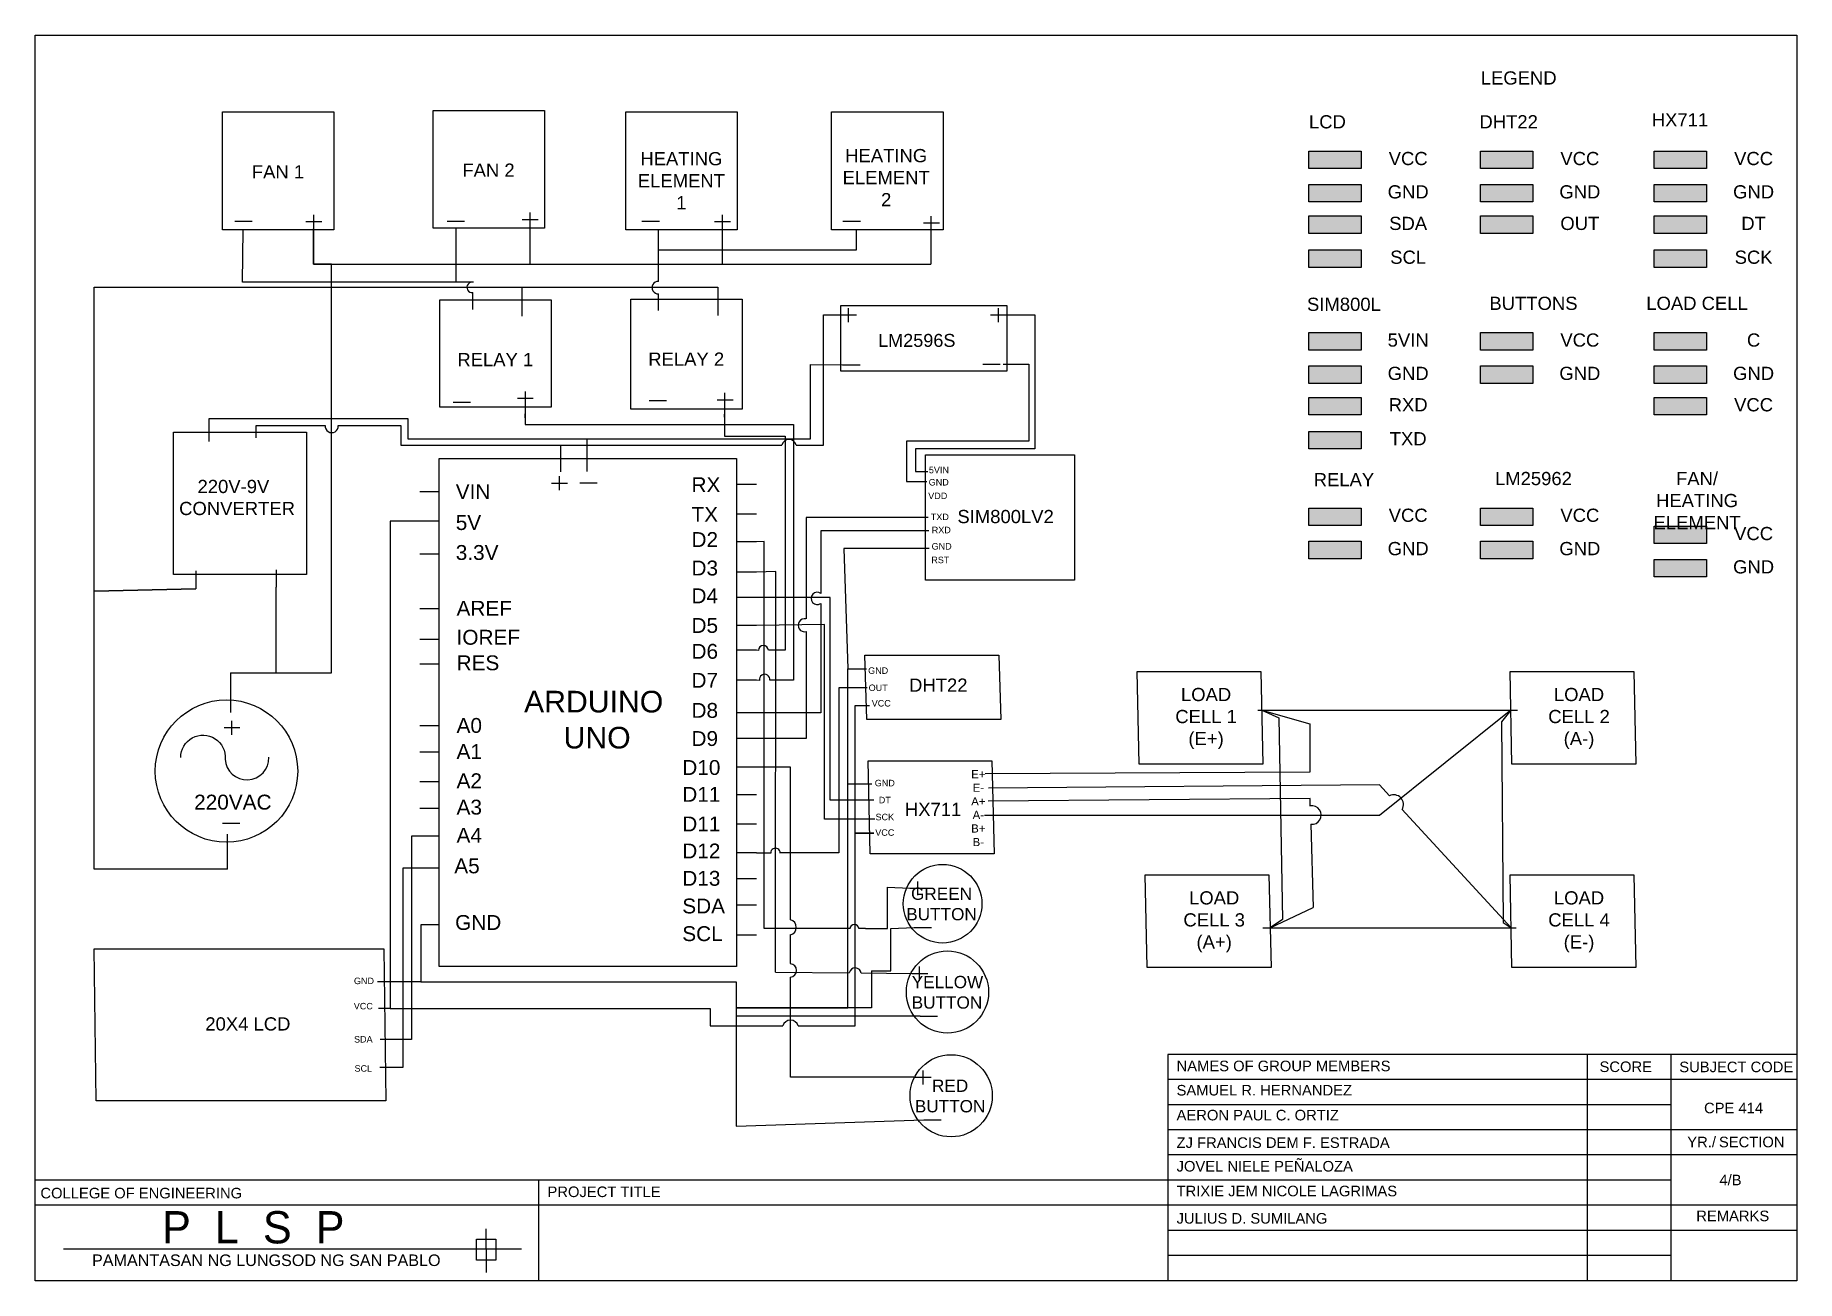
# Model space of a CAD drawing. Header units: millimetres. Extents: x -1006 to 83, y 984 to 1754.
import ezdxf

# ---------------------------------------------------------------- set-up
doc = ezdxf.new("R2010")
doc.units = ezdxf.units.MM

msp = doc.modelspace()

# ---------------------------------------------------------------- hatches: boundary and pattern name
h = msp.add_hatch(color=1)
h.dxf.hatch_style = 1
h.paths.add_polyline_path([(-186.1, 1681.8), (-218.5, 1681.8), (-218.5, 1671.1), (-186.1, 1671.1)])
h = msp.add_hatch(color=1)
h.dxf.hatch_style = 1
h.paths.add_polyline_path([(-80, 1681.8), (-112.4, 1681.8), (-112.4, 1671.1), (-80, 1671.1)])
h = msp.add_hatch(color=1)
h.dxf.hatch_style = 1
h.paths.add_polyline_path([(27.3, 1681.8), (-5, 1681.8), (-5, 1671.1), (27.3, 1671.1)])
h = msp.add_hatch(color=256)
h.dxf.hatch_style = 1
h.paths.add_polyline_path([(-186.1, 1661.2), (-218.5, 1661.2), (-218.5, 1650.5), (-186.1, 1650.5)])
h = msp.add_hatch(color=256)
h.dxf.hatch_style = 1
h.paths.add_polyline_path([(-80, 1661.2), (-112.4, 1661.2), (-112.4, 1650.5), (-80, 1650.5)])
h = msp.add_hatch(color=256)
h.dxf.hatch_style = 1
h.paths.add_polyline_path([(27.3, 1661.2), (-5, 1661.2), (-5, 1650.5), (27.3, 1650.5)])
at = {"true_color": 0xf8d731}
h = msp.add_hatch(color=40, dxfattribs=at)
h.dxf.hatch_style = 1
h.paths.add_polyline_path([(-186.1, 1641.8), (-218.5, 1641.8), (-218.5, 1631), (-186.1, 1631)])
h = msp.add_hatch(color=5)
h.dxf.hatch_style = 1
h.paths.add_polyline_path([(-80, 1641.8), (-112.4, 1641.8), (-112.4, 1631), (-80, 1631)])
h = msp.add_hatch(color=40, dxfattribs=at)
h.dxf.hatch_style = 1
h.paths.add_polyline_path([(27.3, 1641.8), (-5, 1641.8), (-5, 1631), (27.3, 1631)])
h = msp.add_hatch(color=3)
h.dxf.hatch_style = 1
h.paths.add_polyline_path([(-186.1, 1620.8), (-218.5, 1620.8), (-218.5, 1610), (-186.1, 1610)])
h = msp.add_hatch(color=3)
h.dxf.hatch_style = 1
h.paths.add_polyline_path([(27.3, 1620.8), (-5, 1620.8), (-5, 1610), (27.3, 1610)])
h = msp.add_hatch(color=1)
h.dxf.hatch_style = 1
h.paths.add_polyline_path([(-186.1, 1569.7), (-218.5, 1569.7), (-218.5, 1558.9), (-186.1, 1558.9)])
h = msp.add_hatch(color=1)
h.dxf.hatch_style = 1
h.paths.add_polyline_path([(-80, 1569.7), (-112.4, 1569.7), (-112.4, 1558.9), (-80, 1558.9)])
h = msp.add_hatch(color=1)
h.dxf.hatch_style = 1
h.paths.add_polyline_path([(27.3, 1569.7), (-5, 1569.7), (-5, 1558.9), (27.3, 1558.9)])
h = msp.add_hatch(color=256)
h.dxf.hatch_style = 1
h.paths.add_polyline_path([(-186.1, 1549.1), (-218.5, 1549.1), (-218.5, 1538.3), (-186.1, 1538.3)])
h = msp.add_hatch(color=256)
h.dxf.hatch_style = 1
h.paths.add_polyline_path([(-80, 1549.1), (-112.4, 1549.1), (-112.4, 1538.3), (-80, 1538.3)])
h = msp.add_hatch(color=256)
h.dxf.hatch_style = 1
h.paths.add_polyline_path([(27.3, 1549.1), (-5, 1549.1), (-5, 1538.3), (27.3, 1538.3)])
h = msp.add_hatch(color=40, dxfattribs=at)
h.dxf.hatch_style = 1
h.paths.add_polyline_path([(-186.1, 1529.6), (-218.5, 1529.6), (-218.5, 1518.8), (-186.1, 1518.8)])
h = msp.add_hatch(color=5)
h.dxf.hatch_style = 1
h.paths.add_polyline_path([(27.3, 1529.6), (-5, 1529.6), (-5, 1518.8), (27.3, 1518.8)])
h = msp.add_hatch(color=3)
h.dxf.hatch_style = 1
h.paths.add_polyline_path([(-186.1, 1508.6), (-218.5, 1508.6), (-218.5, 1497.8), (-186.1, 1497.8)])
h = msp.add_hatch(color=1)
h.dxf.hatch_style = 1
h.paths.add_polyline_path([(-186.1, 1461.3), (-218.5, 1461.3), (-218.5, 1450.5), (-186.1, 1450.5)])
h = msp.add_hatch(color=1)
h.dxf.hatch_style = 1
h.paths.add_polyline_path([(-80, 1461.3), (-112.4, 1461.3), (-112.4, 1450.5), (-80, 1450.5)])
h = msp.add_hatch(color=1)
h.dxf.hatch_style = 1
h.paths.add_polyline_path([(-5, 1450), (-5, 1439.3), (27.3, 1439.3), (27.3, 1450)])
h = msp.add_hatch(color=256)
h.dxf.hatch_style = 1
h.paths.add_polyline_path([(-186.1, 1440.7), (-218.5, 1440.7), (-218.5, 1429.9), (-186.1, 1429.9)])
h = msp.add_hatch(color=256)
h.dxf.hatch_style = 1
h.paths.add_polyline_path([(-80, 1440.7), (-112.4, 1440.7), (-112.4, 1429.9), (-80, 1429.9)])
h = msp.add_hatch(color=256)
h.dxf.hatch_style = 1
h.paths.add_polyline_path([(27.3, 1418.7), (27.3, 1429.4), (-5, 1429.4), (-5, 1418.7)])

# ---------------------------------------------------------------- linework, layer by layer
for p, q in [((-1005.6, 1753.5), (83.1, 1753.5)), ((-1005.6, 983.6), (-1005.6, 1753.5)), ((83.1, 1753.5), (83.1, 983.6)), ((-882.3, 1638.6), (-871.5, 1638.6)), ((-877.5, 1600.9), (-877, 1633.2)), ((-751.1, 1638.6), (-740.3, 1638.6)), ((-745.7, 1634.2), (-745.7, 1600.9)), ((-630.6, 1638.6), (-619.8, 1638.6)), ((-620.4, 1620.9), (-620.4, 1633.2)), ((-506.4, 1638.6), (-495.6, 1638.6)), ((-498, 1620.9), (-498, 1633.2)), ((-620.4, 1601.4), (-620.4, 1620.9)), ((-620.4, 1620.9), (-498, 1620.9)), ((-734.7, 1600.9), (-877.5, 1600.9)), ((-969.2, 1409.8), (-969.2, 1597.8)), ((-969.2, 1597.8), (-583.8, 1597.8)), ((-735.1, 1584), (-735.1, 1594.5)), ((-704.7, 1579.9), (-704.7, 1597.8)), ((-620.4, 1583.3), (-620.4, 1593.7)), ((-583.8, 1597.8), (-583.8, 1580.2)), ((-526.5, 1504), (-526.5, 1549.9)), ((-526.5, 1549.9), (-506.6, 1549.8)), ((-506.6, 1549.8), (-495.8, 1549.8)), ((-420, 1550.3), (-409.2, 1550.3)), ((-407.4, 1550.2), (-391.6, 1550.2)), ((-391.6, 1550.2), (-391.6, 1502.7)), ((-747.3, 1526.8), (-736.5, 1526.8)), ((-626.1, 1527.7), (-615.4, 1527.7)), ((-898.1, 1502.4), (-898.1, 1516.7)), ((-898.1, 1516.7), (-775.3, 1516.7)), ((-775.3, 1516.7), (-775.3, 1504)), ((-775.3, 1504), (-659.6, 1504)), ((-664.6, 1504), (-664.6, 1483.9)), ((-659.6, 1504), (-526.5, 1504)), ((-391.6, 1502.7), (-467.1, 1502.7)), ((-467.1, 1502.7), (-467.1, 1477.6)), ((-755.9, 1471.2), (-767.8, 1471.2)), ((-669, 1476.8), (-658.2, 1476.8)), ((-559.9, 1475.8), (-572.1, 1475.8)), ((-467.1, 1477.6), (-454.5, 1477.6)), ((-755.9, 1453.2), (-767.8, 1453.2)), ((-559.9, 1457.4), (-572.1, 1457.4)), ((-559.9, 1440.3), (-572.1, 1440.3)), ((-755.9, 1432.8), (-767.8, 1432.8)), ((-453.2, 1436.3), (-505.9, 1436.3)), ((-505.9, 1436.3), (-503.4, 1361.9)), ((-906.4, 1422.5), (-906.4, 1411.4)), ((-559.9, 1421.6), (-572.1, 1421.6)), ((-969.2, 1409.8), (-906.4, 1411.4)), ((-906.4, 1411.4), (-969.2, 1409.8)), ((-969.2, 1238.1), (-969.2, 1409.8)), ((-559.9, 1406), (-572.1, 1406)), ((-755.9, 1398.9), (-767.8, 1398.9)), ((-559.9, 1388.7), (-572.1, 1388.7)), ((-755.9, 1380), (-767.8, 1380)), ((-559.9, 1373.4), (-572.1, 1373.4)), ((-755.9, 1364.7), (-767.8, 1364.7)), ((-503.4, 1338.3), (-503.4, 1361.9)), ((-503.4, 1361.9), (-491.8, 1361.9)), ((-559.9, 1354.8), (-572.1, 1354.8)), ((-559.9, 1334.7), (-572.1, 1334.7)), ((-503.4, 1152.4), (-503.4, 1338.3)), ((-249.9, 1336.4), (-89.4, 1336.4)), ((-755.9, 1326.7), (-767.8, 1326.7)), ((-559.9, 1318.9), (-572.1, 1318.9)), ((-755.9, 1310.4), (-767.8, 1310.4)), ((-559.9, 1301.2), (-572.1, 1301.2)), ((-755.9, 1292), (-767.8, 1292)), ((-503.4, 1290.8), (-488.6, 1290.8)), ((-755.9, 1275.5), (-767.8, 1275.5)), ((-559.9, 1284.1), (-572.1, 1284.1)), ((-889.9, 1266.5), (-879.1, 1266.5)), ((-559.9, 1265.9), (-572.1, 1265.9)), ((-886.7, 1238.1), (-886.7, 1259.7)), ((-755.9, 1258.4), (-767.8, 1258.4)), ((-559.9, 1248.1), (-572.1, 1248.1)), ((-886.7, 1238.1), (-969.2, 1238.1)), ((-755.9, 1238.7), (-767.8, 1238.7)), ((-559.9, 1232.1), (-572.1, 1232.1)), ((-559.9, 1215.9), (-572.1, 1215.9)), ((-755.9, 1203.7), (-767.2, 1203.7)), ((-767.2, 1203.7), (-767.2, 1168.4)), ((-476.7, 1201.3), (-462.4, 1202.1)), ((-476.7, 1175.2), (-476.7, 1201.3)), ((-462.4, 1202.1), (-451.7, 1202.1)), ((-246.9, 1201.9), (-90.4, 1201.9)), ((-559.9, 1197.2), (-572.1, 1197.2)), ((-767.2, 1168.4), (-794.1, 1168.4)), ((-767.2, 1168.4), (-572.4, 1168.4)), ((-572.4, 1168.4), (-572.4, 1099.8)), ((-488.8, 1175.2), (-488.8, 1152.4)), ((-488.8, 1175.2), (-482.8, 1175.2)), ((-482.8, 1175.2), (-476.7, 1175.2)), ((-488.8, 1152.4), (-572.4, 1152.4)), ((-572.4, 1152.4), (-503.4, 1152.4)), ((-458.6, 1147.3), (-572.4, 1147.3)), ((-458.6, 1147.3), (-447.9, 1147.3)), ((-305.7, 1123.6), (-305.7, 983.6)), ((-305.7, 1123.6), (-305.7, 983.6)), ((83.1, 1123.6), (-305.7, 1123.6)), ((-46.5, 1123.6), (-46.5, 983.6)), ((5.3, 1123.6), (5.3, 983.6)), ((-572.4, 1099.8), (-572.4, 1079.3)), ((83.1, 1108.1), (-305.7, 1108.1)), ((5.3, 1092.5), (-305.7, 1092.5)), ((-572.4, 1079.3), (-456.4, 1083.2)), ((-456.4, 1083.2), (-445.6, 1083.2)), ((83.1, 1077), (-305.7, 1077)), ((83.1, 1061.4), (-305.7, 1061.4)), ((5.3, 1045.9), (-1005.6, 1045.9)), ((-694.5, 1045.9), (-694.5, 983.6)), ((83.1, 1030.3), (-1005.6, 1030.3)), ((-727, 1002.9), (-727, 1015.7)), ((83.1, 1014.8), (-305.7, 1014.8)), ((-988.1, 1003.3), (-705.1, 1003.3)), ((-727, 1002.9), (-727, 988.7)), ((5.3, 999.2), (-305.7, 999.2)), ((83.1, 983.6), (-1005.6, 983.6))]:
    msp.add_line(p, q)
at = {"color": 242, "true_color": 0xcd2027}
for p, q in [((-838.3, 1638.4), (-828.5, 1638.4)), ((-833.7, 1642.6), (-833.7, 1633.9)), ((-704.6, 1639.7), (-694.8, 1639.7)), ((-700, 1643.9), (-700, 1635.3)), ((-585.8, 1638.4), (-575.9, 1638.4)), ((-581.1, 1642.6), (-581.1, 1634)), ((-456.7, 1637.5), (-446.8, 1637.5)), ((-452, 1641.7), (-452, 1633.1)), ((-518.4, 1500.2), (-518.4, 1580.7)), ((-518.4, 1580.7), (-507.8, 1580.7)), ((-507.8, 1580.7), (-498, 1580.7)), ((-503.2, 1584.9), (-503.2, 1576.2)), ((-415.2, 1580.7), (-405.3, 1580.7)), ((-410.5, 1584.9), (-410.5, 1576.2)), ((-405.3, 1580.7), (-387.8, 1580.7)), ((-387.8, 1580.7), (-387.8, 1497.8)), ((-707.6, 1529.1), (-697.8, 1529.1)), ((-702.9, 1533.3), (-702.9, 1524.7)), ((-584.2, 1528.2), (-574.3, 1528.2)), ((-579.5, 1532.5), (-579.5, 1523.8)), ((-681, 1500.2), (-544.1, 1500.2)), ((-535.3, 1500.2), (-518.4, 1500.2)), ((-387.8, 1497.8), (-461.6, 1497.8)), ((-461.6, 1497.8), (-461.6, 1483.8)), ((-681.8, 1481), (-681.8, 1472.3)), ((-461.6, 1483.8), (-453.9, 1483.8)), ((-686.5, 1476.7), (-676.6, 1476.7)), ((-779.3, 1453.2), (-786.2, 1453.2)), ((-786.2, 1453.2), (-786.2, 1152)), ((-767.8, 1453.2), (-779.3, 1453.2)), ((-555, 1440.6), (-559.9, 1440.3)), ((-555, 1201.3), (-555, 1440.6)), ((-498.9, 1307.9), (-498.9, 1339.2)), ((-498.9, 1339.2), (-489.9, 1339.2)), ((-884.3, 1329.8), (-884.3, 1321.1)), ((-247.5, 1336.4), (-217.8, 1327.8)), ((-93.6, 1336.4), (-174.8, 1271.3)), ((-888.9, 1325.6), (-879.1, 1325.6)), ((-217.8, 1327.8), (-217.8, 1298.1)), ((-498.9, 1177), (-498.9, 1307.9)), ((-217.8, 1298.1), (-418.5, 1296.9)), ((-174.7, 1290.1), (-416.4, 1288.1)), ((-168.5, 1283.4), (-174.7, 1290.1)), ((-217.7, 1281.8), (-416.6, 1280)), ((-217.6, 1277.1), (-217.7, 1281.8)), ((-93.4, 1201.9), (-160.9, 1275.1)), ((-174.8, 1271.3), (-418.9, 1271.3)), ((-498.9, 1260.4), (-487.4, 1260.4)), ((-487.4, 1260.4), (-498.9, 1260.4)), ((-460.4, 1230.5), (-460.4, 1221.9)), ((-465.1, 1226.3), (-455.2, 1226.3)), ((-242.3, 1201.9), (-215.7, 1214.3)), ((-502.2, 1201.3), (-555, 1201.3)), ((-498.9, 1141.3), (-498.9, 1177)), ((-459.2, 1177.8), (-459.2, 1169.1)), ((-463.9, 1173.6), (-454, 1173.6)), ((-786.2, 1152), (-793.4, 1152)), ((-786.2, 1152), (-588.4, 1152)), ((-588.4, 1152), (-588.4, 1141.3)), ((-588.4, 1141.3), (-543.6, 1141.3)), ((-534.1, 1141.3), (-498.9, 1141.3)), ((-457, 1113.7), (-457, 1105)), ((-461.7, 1109.4), (-451.8, 1109.4))]:
    msp.add_line(p, q, dxfattribs=at)
at = {"color": 240, "true_color": 0xed1f24}
for p, q in [((-833.7, 1612), (-833.7, 1633.9)), ((-833.7, 1633.9), (-833.7, 1612)), ((-700, 1635.3), (-700, 1612)), ((-581.1, 1634), (-581.1, 1612)), ((-452, 1633.1), (-452, 1612)), ((-822.4, 1612), (-833.7, 1612)), ((-833.7, 1612), (-822.4, 1612)), ((-822.4, 1507.1), (-822.4, 1612)), ((-822.4, 1612), (-700, 1612)), ((-700, 1612), (-581.1, 1612)), ((-581.1, 1612), (-452, 1612)), ((-702.9, 1524.7), (-702.9, 1512.9)), ((-702.9, 1517.1), (-702.9, 1519.6)), ((-579.5, 1523.8), (-579.5, 1505.7)), ((-579.5, 1517.4), (-579.5, 1519.2)), ((-579.5, 1519.2), (-579.5, 1517.4)), ((-869, 1504.6), (-869, 1512.3)), ((-869, 1512.3), (-826.5, 1512.3)), ((-822.4, 1359.5), (-822.4, 1507.1)), ((-818.3, 1512.3), (-779.7, 1512.3)), ((-779.7, 1512.3), (-779.7, 1500.2)), ((-702.9, 1512.9), (-537, 1512.9)), ((-579.5, 1505.7), (-542.2, 1505.7)), ((-542.2, 1505.7), (-542.2, 1373.4)), ((-537, 1512.9), (-537, 1354.8)), ((-779.7, 1500.2), (-681, 1500.2)), ((-681, 1500.2), (-681, 1483.7)), ((-856.7, 1423), (-856.7, 1412.4)), ((-547.9, 1422), (-559.9, 1421.6)), ((-548, 1174.4), (-547.9, 1422)), ((-856.7, 1359.5), (-856.7, 1412.4)), ((-558.5, 1373.2), (-559.9, 1373.4)), ((-542.2, 1373.4), (-552.5, 1373.4)), ((-884.9, 1359.5), (-884.9, 1335)), ((-884.9, 1359.5), (-856.7, 1359.5)), ((-856.7, 1359.5), (-822.4, 1359.5)), ((-557.9, 1354.7), (-559.9, 1354.8)), ((-537, 1354.8), (-551.5, 1354.8)), ((-217.2, 1265.8), (-215.7, 1214.3)), ((-492.4, 1201.3), (-496.5, 1201.3))]:
    msp.add_line(p, q, dxfattribs=at)
at = {"color": 3}
for p, q in [((-453.7, 1455.5), (-529.2, 1455.5)), ((-529.2, 1455.5), (-529.2, 1392.7)), ((-517.7, 1389.3), (-559.9, 1388.7)), ((-529.2, 1384.9), (-529.2, 1318.8)), ((-517.7, 1268.9), (-517.7, 1389.3)), ((-529.2, 1318.8), (-559.9, 1318.9)), ((-486.6, 1268.9), (-517.7, 1268.9))]:
    msp.add_line(p, q, dxfattribs=at)
at = {"color": 2}
for p, q in [((-453.3, 1447.1), (-520, 1447.1)), ((-520, 1447.1), (-520, 1408.5)), ((-514.2, 1406), (-559.9, 1406)), ((-514.2, 1280.7), (-514.2, 1406)), ((-520.1, 1402.2), (-520.1, 1334.7)), ((-520.1, 1334.7), (-559.9, 1334.7)), ((-487.4, 1280.7), (-514.2, 1280.7))]:
    msp.add_line(p, q, dxfattribs=at)
at = {"color": 5}
for p, q in [((-491.4, 1350.1), (-509, 1350.1)), ((-509, 1350.1), (-509, 1248.1)), ((-247.5, 1336.4), (-237, 1331.6)), ((-237, 1331.6), (-234.8, 1206.9)), ((-93.6, 1336.4), (-99.4, 1329.2)), ((-99.4, 1329.2), (-98.4, 1205.2)), ((-559.9, 1248.1), (-551, 1248.1)), ((-509, 1248.1), (-545.1, 1248.1)), ((-234.8, 1206.9), (-242.3, 1201.9)), ((-98.4, 1205.2), (-93.4, 1201.9))]:
    msp.add_line(p, q, dxfattribs=at)
at = {"color": 1}
for p, q in [((-538.8, 1301.2), (-559.9, 1301.2)), ((-538.8, 1206.7), (-538.8, 1301.2)), ((-478.9, 1201.3), (-478.9, 1227)), ((-478.9, 1227), (-465.1, 1226.3)), ((-492.4, 1201.3), (-478.9, 1201.3)), ((-538.8, 1179.7), (-538.8, 1197.6)), ((-548, 1174.4), (-502.5, 1173.9)), ((-538.8, 1109.4), (-538.8, 1171.4)), ((-495.1, 1173.9), (-463.9, 1173.6)), ((-461.7, 1109.4), (-538.8, 1109.4))]:
    msp.add_line(p, q, dxfattribs=at)
at = {"color": 2, "true_color": 0xf1eb1f}
for p, q in [((-767.8, 1258.4), (-773.1, 1258.4)), ((-773.1, 1258.4), (-773.1, 1132.7)), ((-773.1, 1132.7), (-792.4, 1132.7))]:
    msp.add_line(p, q, dxfattribs=at)
at = {"color": 114, "true_color": 0x139b48}
for p, q in [((-767.8, 1238.7), (-778.4, 1238.7)), ((-778.4, 1238.7), (-778.4, 1115.4)), ((-778.4, 1115.4), (-792.6, 1115.4))]:
    msp.add_line(p, q, dxfattribs=at)
for points in [[(-889.8, 1706.1), (-821, 1706.1), (-821, 1633.2), (-889.8, 1633.2)], [(-759.7, 1707.1), (-690.9, 1707.1), (-690.9, 1634.2), (-759.7, 1634.2)], [(-640.5, 1706.1), (-571.7, 1706.1), (-571.7, 1633.2), (-640.5, 1633.2)], [(-513.4, 1706.1), (-444.5, 1706.1), (-444.5, 1633.2), (-513.4, 1633.2)], [(-218.5, 1681.8), (-186.1, 1681.8), (-186.1, 1671.1), (-218.5, 1671.1)], [(-112.4, 1681.8), (-80, 1681.8), (-80, 1671.1), (-112.4, 1671.1)], [(-5, 1681.8), (27.3, 1681.8), (27.3, 1671.1), (-5, 1671.1)], [(-218.5, 1661.2), (-186.1, 1661.2), (-186.1, 1650.5), (-218.5, 1650.5)], [(-112.4, 1661.2), (-80, 1661.2), (-80, 1650.5), (-112.4, 1650.5)], [(-5, 1661.2), (27.3, 1661.2), (27.3, 1650.5), (-5, 1650.5)], [(-218.5, 1641.8), (-186.1, 1641.8), (-186.1, 1631), (-218.5, 1631)], [(-112.4, 1641.8), (-80, 1641.8), (-80, 1631), (-112.4, 1631)], [(-5, 1641.8), (27.3, 1641.8), (27.3, 1631), (-5, 1631)], [(-218.5, 1620.8), (-186.1, 1620.8), (-186.1, 1610), (-218.5, 1610)], [(-5, 1620.8), (27.3, 1620.8), (27.3, 1610), (-5, 1610)], [(-755.6, 1590), (-686.7, 1590), (-686.7, 1523.6), (-755.6, 1523.6)], [(-637.5, 1590.3), (-568.7, 1590.3), (-568.7, 1522.3), (-637.5, 1522.3)], [(-507.8, 1586.4), (-405.2, 1586.4), (-405.2, 1545.8), (-507.8, 1545.8)], [(-218.5, 1569.7), (-186.1, 1569.7), (-186.1, 1558.9), (-218.5, 1558.9)], [(-112.4, 1569.7), (-80, 1569.7), (-80, 1558.9), (-112.4, 1558.9)], [(-5, 1569.7), (27.3, 1569.7), (27.3, 1558.9), (-5, 1558.9)], [(-218.5, 1549.1), (-186.1, 1549.1), (-186.1, 1538.3), (-218.5, 1538.3)], [(-112.4, 1549.1), (-80, 1549.1), (-80, 1538.3), (-112.4, 1538.3)], [(-5, 1549.1), (27.3, 1549.1), (27.3, 1538.3), (-5, 1538.3)], [(-218.5, 1529.6), (-186.1, 1529.6), (-186.1, 1518.8), (-218.5, 1518.8)], [(-5, 1529.6), (27.3, 1529.6), (27.3, 1518.8), (-5, 1518.8)], [(-920.2, 1508.1), (-837.9, 1508.1), (-837.9, 1420.3), (-920.2, 1420.3)], [(-218.5, 1508.6), (-186.1, 1508.6), (-186.1, 1497.8), (-218.5, 1497.8)], [(-755.9, 1491.8), (-572.1, 1491.8), (-572.1, 1177.8), (-755.9, 1177.8)], [(-455.4, 1494.2), (-363.2, 1494.2), (-363.2, 1416.6), (-455.4, 1416.6)], [(-218.5, 1461.3), (-186.1, 1461.3), (-186.1, 1450.5), (-218.5, 1450.5)], [(-112.4, 1461.3), (-80, 1461.3), (-80, 1450.5), (-112.4, 1450.5)], [(-5, 1450), (27.3, 1450), (27.3, 1439.3), (-5, 1439.3)], [(-218.5, 1440.7), (-186.1, 1440.7), (-186.1, 1429.9), (-218.5, 1429.9)], [(-112.4, 1440.7), (-80, 1440.7), (-80, 1429.9), (-112.4, 1429.9)], [(-5, 1429.4), (27.3, 1429.4), (27.3, 1418.7), (-5, 1418.7)], [(-492.9, 1370.3), (-410.1, 1370.3), (-408.8, 1330.5), (-491.6, 1330.5)], [(-324.6, 1360.3), (-248.1, 1360.3), (-246.8, 1302.9), (-323.3, 1302.9)], [(-94.1, 1360.3), (-17.6, 1360.3), (-16.3, 1302.9), (-92.9, 1302.9)], [(-490.8, 1305), (-414.3, 1305), (-413, 1247.6), (-489.5, 1247.6)], [(-319.6, 1234.6), (-243.1, 1234.6), (-241.8, 1177.2), (-318.3, 1177.2)], [(-94.1, 1234.6), (-17.6, 1234.6), (-16.3, 1177.2), (-92.9, 1177.2)], [(-969.1, 1188.8), (-790.1, 1188.8), (-788.9, 1094.9), (-967.9, 1094.9)], [(-732.9, 1009.3), (-721, 1009.3), (-721, 996.4), (-732.9, 996.4)]]:
    msp.add_lwpolyline(points, close=True)
msp.add_lwpolyline([(-915.7, 1307.1, -1.039604), (-888.2, 1306.1, 0.987805), (-861.2, 1307.2)], format="xyb")
for centre, radius in [((-887.4, 1298.7), 44), ((-444.8, 1216.7), 24.3), ((-441.8, 1162.1), 25.4), ((-439.5, 1098), 25.4)]:
    msp.add_circle(centre, radius)
for centre, radius, start, end in [((-735.5, 1597.7), 3.29, 75.8481, 276.3414), ((-620.5, 1597.5), 3.85, 88.4137, 271.8574)]:
    msp.add_arc(centre, radius, start, end)
at = {"color": 240, "true_color": 0xed1f24}
for centre, radius, start, end in [((-822.4, 1512), 4.11, 175.3095, 3.4723), ((-555.5, 1373.3), 3.01, 1.9749, 180.7452), ((-554.8, 1355.3), 3.24, 350.9638, 190.2416), ((-216.5, 1271.5), 5.73, 263.3999, 100.8415), ((-499.3, 1200.9), 2.91, 7.2099, 173.4482)]:
    msp.add_arc(centre, radius, start, end, dxfattribs=at)
at = {"color": 242, "true_color": 0xcd2027}
for centre, radius, start, end in [((-539.7, 1499.1), 4.54, 14.0995, 165.9005), ((-165.9, 1278.1), 5.91, 328.2886, 117.4915)]:
    msp.add_arc(centre, radius, start, end, dxfattribs=at)
at = {"color": 2}
msp.add_arc((-522.2, 1405.4), 3.81, 54.6808, 302.2197, dxfattribs=at)
at = {"color": 3}
msp.add_arc((-530.1, 1388.8), 4, 77.8915, 282.5647, dxfattribs=at)
at = {"color": 5}
msp.add_arc((-548.1, 1248.1), 2.94, 358.6011, 181.3989, dxfattribs=at)
at = {"color": 1}
for centre, radius, start, end in [((-539.9, 1202.1), 4.69, 283.4761, 76.5239), ((-539.2, 1175.5), 4.16, 274.3132, 84.2356), ((-498.8, 1173.2), 3.79, 7.6905, 168.5357), ((-538.8, 1139.8), 4.96, 16.924, 163.076)]:
    msp.add_arc(centre, radius, start, end, dxfattribs=at)

# ---------------------------------------------------------------- texts
at = {"attachment_point": 1}
for s, width, gutter_width, heights, insert, char_height in [('\\pxqc;{\\fArial|b0|i0|c0|p34;LEGEND}', 48.871, 40.8, [0], (-113.2, 1731.2), 8.164), ('\\pxqc;{\\fArial|b0|i0|c0|p34;LCD}', 48.871, 40.8, [0], (-231.4, 1704.1), 8.164), ('\\pxqc;{\\fArial|b0|i0|c0|p34;DHT22}', 48.871, 40.8, [0], (-119.4, 1704.1), 8.164), ('\\pxqc;{\\fArial|b0|i0|c0|p34;HX711}', 48.871, 40.8, [0], (-13.5, 1705.3), 8.164), ('\\pxqc;{\\fArial|b0|i0|c0|p34;HEATING ELEMENT 1}', 48.871, 40.8, [0], (-630.7, 1681.3), 8.164), ('\\pxqc;{\\fArial|b0|i0|c0|p34;HEATING ELEMENT 2}', 48.871, 40.8, [0], (-504.1, 1683.2), 8.164), ('\\pxqc;{\\fArial|b0|i0|c0|p34;VCC}', 48.871, 40.8, [0], (-181.5, 1681.4), 8.164), ('\\pxqc;{\\fArial|b0|i0|c0|p34;VCC}', 48.871, 40.8, [0], (-75.4, 1681.4), 8.164), ('\\pxqc;{\\fArial|b0|i0|c0|p34;VCC}', 48.871, 40.8, [0], (32, 1681.4), 8.164), ('\\pxqc;{\\fArial|b0|i0|c0|p34;FAN 1}', 48.871, 40.8, [0], (-880, 1673.2), 8.164), ('\\pxqc;{\\fArial|b0|i0|c0|p34;FAN 2}', 48.871, 40.8, [0], (-749.9, 1674.2), 8.164), ('\\pxqc;{\\fArial|b0|i0|c0|p34;GND}', 48.871, 40.8, [0], (-181.5, 1660.8), 8.164), ('\\pxqc;{\\fArial|b0|i0|c0|p34;GND}', 48.871, 40.8, [0], (-75.4, 1660.8), 8.164), ('\\pxqc;{\\fArial|b0|i0|c0|p34;GND}', 48.871, 40.8, [0], (32, 1660.8), 8.164), ('\\pxqc;{\\fArial|b0|i0|c0|p34;SDA}', 48.871, 40.8, [0], (-181.5, 1641.3), 8.164), ('\\pxqc;{\\fArial|b0|i0|c0|p34;OUT}', 48.871, 40.8, [0], (-75.4, 1641.3), 8.164), ('\\pxqc;{\\fArial|b0|i0|c0|p34;DT}', 48.871, 40.8, [0], (32, 1641.3), 8.164), ('\\pxqc;{\\fArial|b0|i0|c0|p34;SCL}', 48.871, 40.8, [0], (-181.5, 1620.4), 8.164), ('\\pxqc;{\\fArial|b0|i0|c0|p34;SCK}', 48.871, 40.8, [0], (32, 1620.4), 8.164), ('\\pxqc;{\\fArial|b0|i0|c0|p34;SIM800L}', 48.871, 40.8, [0], (-221.2, 1591.3), 8.164), ('\\pxqc;{\\fArial|b0|i0|c0|p34;BUTTONS}', 79.543, 40.8, [0], (-119.4, 1591.9), 8.164), ('\\pxqc;{\\fArial|b0|i0|c0|p34;LOAD CELL}', 79.543, 40.8, [0], (-18.3, 1591.9), 8.164), ('\\pxqc;{\\fArial|b0|i0|c0|p34;5VIN}', 48.871, 40.8, [0], (-181.5, 1569.2), 8.164), ('\\pxqc;{\\fArial|b0|i0|c0|p34;VCC}', 48.871, 40.8, [0], (-75.4, 1569.2), 8.164), ('\\pxqc;{\\fArial|b0|i0|c0|p34;C}', 48.871, 40.8, [0], (32, 1569.2), 8.164), ('\\pxqc;{\\fArial|b0|i0|c0|p34;RELAY 1}', 48.871, 40.8, [0], (-745.7, 1557.1), 8.164), ('\\pxqc;{\\fArial|b0|i0|c0|p34;RELAY 2}', 48.871, 40.8, [0], (-627.7, 1557.4), 8.164), ('\\pxqc;{\\fArial|b0|i0|c0|p34;GND}', 48.871, 40.8, [0], (-181.5, 1548.6), 8.164), ('\\pxqc;{\\fArial|b0|i0|c0|p34;GND}', 48.871, 40.8, [0], (-75.4, 1548.6), 8.164), ('\\pxqc;{\\fArial|b0|i0|c0|p34;GND}', 48.871, 40.8, [0], (32, 1548.6), 8.164), ('\\pxqc;{\\fArial|b0|i0|c0|p34;RXD}', 48.871, 40.8, [0], (-181.5, 1529.2), 8.164), ('\\pxqc;{\\fArial|b0|i0|c0|p34;VCC}', 48.871, 40.8, [0], (32, 1529.2), 8.164), ('\\pxqc;{\\fArial|b0|i0|c0|p34;TXD}', 48.871, 40.8, [0], (-181.5, 1508.2), 8.164), ('\\pxqc;{\\fArial|b0|i0|c0|p34;RELAY}', 48.871, 40.8, [0], (-221.2, 1482.9), 8.164), ('\\pxqc;{\\fArial|b0|i0|c0|p34;LM25962}', 79.543, 40.8, [0], (-119.4, 1483.6), 8.164), ('\\pxqc;{\\fArial|b0|i0|c0|p34;FAN/ HEATING ELEMENT}', 79.543, 40.8, [0], (-18.3, 1483.6), 8.164), ('{\\fArial|b0|i0|c0|p34;220V-9V\\P\\pxqc;CONVERTER}', 48.871, 40.8, [0], (-905.3, 1478.7), 8.164), ('{\\fArial|b0|i0|c0|p34;VIN}', 35.081, 46, [0], (-745.7, 1476), 9.196), ('{\\fArial|b0|i0|c0|p34;RX}', 35.081, 46, [0], (-600, 1480.3), 9.196), ('{\\fArial|b0|i0|c0|p34;TX}', 35.081, 46, [0], (-600, 1462), 9.196), ('\\pxqc;{\\fArial|b0|i0|c0|p34;SIM800LV2}', 48.871, 40.8, [0], (-430.3, 1460.1), 8.164), ('\\pxqc;{\\fArial|b0|i0|c0|p34;VCC}', 48.871, 40.8, [0], (-181.5, 1460.9), 8.164), ('\\pxqc;{\\fArial|b0|i0|c0|p34;VCC}', 48.871, 40.8, [0], (-75.4, 1460.9), 8.164), ('{\\fArial|b0|i0|c0|p34;5V}', 35.081, 46, [0], (-745.7, 1456.9), 9.196), ('\\pxqc;{\\fArial|b0|i0|c0|p34;VCC}', 48.871, 40.8, [0], (32, 1449.6), 8.164), ('{\\fArial|b0|i0|c0|p34;3.3V}', 35.081, 46, [0], (-745.7, 1438.4), 9.196), ('{\\fArial|b0|i0|c0|p34;D2}', 35.081, 46, [0], (-600, 1446.4), 9.196), ('\\pxqc;{\\fArial|b0|i0|c0|p34;GND}', 48.871, 40.8, [0], (-181.5, 1440.3), 8.164), ('\\pxqc;{\\fArial|b0|i0|c0|p34;GND}', 48.871, 40.8, [0], (-75.4, 1440.3), 8.164), ('{\\fArial|b0|i0|c0|p34;D3}', 35.081, 46, [0], (-600, 1428.8), 9.196), ('\\pxqc;{\\fArial|b0|i0|c0|p34;GND}', 48.871, 40.8, [38.9], (32, 1429), 8.164), ('{\\fArial|b0|i0|c0|p34;D4}', 35.081, 46, [0], (-600, 1411.6), 9.196), ('{\\fArial|b0|i0|c0|p34;AREF}', 35.081, 46, [0], (-745.2, 1403.9), 9.196), ('{\\fArial|b0|i0|c0|p34;IOREF}', 35.081, 46, [0], (-745.2, 1386), 9.196), ('{\\fArial|b0|i0|c0|p34;D5}', 35.081, 46, [0], (-600, 1393.3), 9.196), ('{\\fArial|b0|i0|c0|p34;D6}', 35.081, 46, [0], (-600, 1377.3), 9.196), ('{\\fArial|b0|i0|c0|p34;RES}', 35.081, 46, [0], (-745.2, 1370.2), 9.196), ('{\\fArial|b0|i0|c0|p34;D7}', 35.081, 46, [0], (-600, 1359.4), 9.196), ('\\pxqc;{\\fArial|b0|i0|c0|p34;DHT22}', 48.871, 40.8, [0], (-471.9, 1355.9), 8.164), ('\\pxqc;{\\fArial|b0|i0|c0|p34;LOAD CELL 1\\P(E+)}', 48.871, 40.8, [0], (-306.4, 1350.1), 8.164), ('\\pxqc;{\\fArial|b0|i0|c0|p34;LOAD CELL 2\\P(A-)}', 48.871, 40.8, [0], (-75.9, 1350.1), 8.164), ('{\\fArial|b0|i0|c0|p34;ARDUINO \\P\\pxqc;  UNO}', 79.972, 66.8, [0], (-703.5, 1348.3), 13.359), ('{\\fArial|b0|i0|c0|p34;D8}', 35.081, 46, [0], (-600, 1340.8), 9.196), ('{\\fArial|b0|i0|c0|p34;A0}', 35.081, 46, [0], (-745.2, 1331.5), 9.196), ('{\\fArial|b0|i0|c0|p34;D9}', 35.081, 46, [0], (-600, 1323.4), 9.196), ('{\\fArial|b0|i0|c0|p34;A1}', 35.081, 46, [0], (-745.2, 1315.4), 9.196), ('{\\fArial|b0|i0|c0|p34;A2}', 35.081, 46, [0], (-745.2, 1297.3), 9.196), ('{\\fArial|b0|i0|c0|p34;D10}', 35.081, 46, [0], (-605.7, 1305.5), 9.196), ('{\\fArial|b0|i0|c0|p34;D11}', 35.081, 46, [0], (-605.7, 1288.9), 9.196), ('{\\fArial|b0|i0|c0|p34;220VAC}', 35.081, 46, [0], (-907.4, 1284.1), 9.196), ('{\\fArial|b0|i0|c0|p34;A3}', 35.081, 46, [0], (-745.2, 1281), 9.196), ('\\pxqc;{\\fArial|b0|i0|c0|p34;HX711}', 48.871, 40.8, [0], (-475.1, 1279.1), 8.164), ('{\\fArial|b0|i0|c0|p34;A4}', 35.081, 46, [0], (-745.2, 1263.6), 9.196), ('{\\fArial|b0|i0|c0|p34;D11}', 35.081, 46, [0], (-605.7, 1270.6), 9.196), ('{\\fArial|b0|i0|c0|p34;D12}', 35.081, 46, [0], (-605.7, 1253.9), 9.196), ('{\\fArial|b0|i0|c0|p34;A5}', 35.081, 46, [0], (-746.6, 1244.7), 9.196), ('{\\fArial|b0|i0|c0|p34;D13}', 35.081, 46, [0], (-605.7, 1237), 9.196), ('{\\fArial|b0|i0|c0|p34;SDA}', 35.081, 46, [0], (-605.7, 1219.9), 9.196), ('\\pxqc;{\\fArial|b0|i0|c0|p34;GREEN BUTTON}', 48.871, 40.8, [0], (-469.9, 1226.7), 7.593), ('\\pxqc;{\\fArial|b0|i0|c0|p34;LOAD CELL 3\\P(A+)}', 48.871, 40.8, [0], (-301.4, 1224.4), 8.164), ('\\pxqc;{\\fArial|b0|i0|c0|p34;LOAD CELL 4\\P(E-)}', 48.871, 40.8, [0], (-75.9, 1224.4), 8.164), ('{\\fArial|b0|i0|c0|p34;GND}', 35.081, 46, [0], (-746.1, 1209.7), 9.196), ('{\\fArial|b0|i0|c0|p34;SCL}', 35.081, 46, [0], (-605.7, 1202.8), 9.196), ('{\\fArial|b0|i0|c0|p34;YELLOW\\PBUTTON}', 48.871, 40.8, [0], (-463.9, 1172.1), 7.593), ('\\pxqc;{\\fArial|b0|i0|c0|p34;20X4 LCD}', 105.031, 40.8, [0], (-926.7, 1146.5), 8.164), ('{\\fArial|b0|i0|c0|p34;NAMES OF GROUP MEMBERS}', 152.523, 324, [0], (-300.2, 1119.7), 6.528), ('{\\fArial|b0|i0|c0|p34;SCORE}', 152.523, 324, [0], (-38.8, 1119.2), 6.528), ('{\\fArial|b0|i0|c0|p34;SUBJECT CODE}', 152.523, 324, [0], (10.5, 1119.1), 6.528), ('\\pxqc;{\\fArial|b0|i0|c0|p34;RED\\PBUTTON}', 48.871, 40.8, [0], (-464.6, 1108), 7.593), ('{\\fArial|b0|i0|c0|p34;SAMUEL R. HERNANDEZ}', 152.523, 324, [0], (-300.2, 1104.7), 6.528), ('{\\fArial|b0|i0|c0|p34;AERON PAUL C. ORTIZ}', 152.523, 324, [0], (-300.2, 1089.3), 6.528), ('{\\fArial|b0|i0|c0|p34;CPE 414}', 152.523, 324, [0], (25.8, 1093.7), 6.528), ('{\\fArial|b0|i0|c0|p34;ZJ FRANCIS DEM F. ESTRADA}', 152.523, 324, [0], (-300.2, 1072.3), 6.528), ('\\pxi-3,l4,t4;{\\fArial|b0|i0|c0|p34;YR./^ISECTION}', 152.523, 324, [0], (8.9, 1072.7), 6.528), ('{\\fArial|b0|i0|c0|p34;JOVEL NIELE PEÑALOZA}', 152.523, 324, [0], (-300.2, 1057.7), 6.528), ('{\\fArial|b0|i0|c0|p34;4/B}', 152.523, 324, [0], (35.3, 1049.2), 6.528), ('{\\fArial|b0|i0|c0|p34;COLLEGE OF ENGINEERING}', 152.523, 324, [0], (-1002.4, 1041.1), 6.528), ('{\\fArial|b0|i0|c0|p34;PROJECT TITLE}', 152.523, 324, [0], (-689, 1041.9), 6.528), ('{\\fArial|b0|i0|c0|p34;TRIXIE JEM NICOLE LAGRIMAS}', 152.523, 324, [0], (-300.2, 1042.4), 6.528), ('{\\fCastellar|b0|i0|c0|p18;P  L  S  P }', 152.523, 324, [0], (-927.2, 1026.7), 19.956), ('{\\fArial|b0|i0|c0|p34;JULIUS D. SUMILANG}', 152.523, 324, [0], (-300.2, 1025.5), 6.528), ('{\\fArial|b0|i0|c0|p34;REMARKS}', 152.523, 324, [0], (21, 1027), 6.528), ('{\\fArial|b0|i0|c0|p34;PAMANTASAN NG LUNGSOD NG SAN PABLO}', 277.511, 324, [0], (-970.5, 999.9), 7.134)]:
    msp.add_mtext_dynamic_manual_height_columns(s, width=width, gutter_width=gutter_width, heights=heights, dxfattribs=dict(at, insert=insert, char_height=char_height))
at = {"insert": (-484.7, 1568.9), "char_height": 8, "width": 28, "attachment_point": 1}
msp.add_mtext('{\\fArial|b0|i0|c0|p34;LM2596S}', dxfattribs=at)
at = {"color": 240, "true_color": 0xed1f24, "insert": (-453.3, 1486.8), "char_height": 4, "attachment_point": 1}
msp.add_mtext_dynamic_manual_height_columns('{\\fArial|b0|i0|c0|p34;\\C1;5VIN}', width=13.951, gutter_width=11.7, heights=[0], dxfattribs=at)
at = {"color": 242, "true_color": 0xcd2027, "attachment_point": 1}
for s, width, gutter_width, insert, char_height in [('{\\fArial|b0|i0|c0|p34;\\C256;VDD}', 13.951, 11.7, (-453.7, 1470.8), 4), ('{\\fArial|b0|i0|c0|p34;\\C256;GND}', 13.951, 11.7, (-453.4, 1479.2), 4), ('\\pxqc;{\\fArial|b0|i0|c0|p34;\\C3;TXD}', 13.951, 11.7, (-453.5, 1457.8), 4), ('\\pxqc;{\\fArial|b0|i0|c0|p34;\\C2;RXD}', 13.951, 11.7, (-452.6, 1449.7), 4), ('{\\fArial|b0|i0|c0|p34;\\C256;GND}', 13.951, 11.7, (-451.6, 1439.6), 4), ('{\\fArial|b0|i0|c0|p34;\\C256;RST}', 13.951, 11.7, (-451.8, 1431.2), 4), ('\\pxqc;{\\fArial|b0|i0|c0|p34;\\C256;GND}', 13.951, 11.7, (-491.6, 1362.8), 4), ('\\pxqc;{\\fArial|b0|i0|c0|p34;\\C5;OUT}', 13.951, 11.7, (-491.6, 1352.2), 4), ('\\pxqc;{\\fArial|b0|i0|c0|p34;VCC}', 13.951, 11.7, (-489.7, 1342.6), 4), ('\\pxqc;{\\fArial|b0|i0|c0|p34;E+\\PE-\\PA+\\PA-\\PB+\\PB-}', 17.561, 14.7, (-431.5, 1299.3), 5.035), ('\\pxqc;{\\fArial|b0|i0|c0|p34;\\C256;GND}', 13.951, 11.7, (-487.5, 1293.3), 4), ('\\pxqc;{\\fArial|b0|i0|c0|p34;\\C2;DT}', 13.951, 11.7, (-487.5, 1282.8), 4), ('\\pxqc;{\\fArial|b0|i0|c0|p34;VCC}', 13.951, 11.7, (-487.5, 1262.7), 4), ('\\pxqc;{\\fArial|b0|i0|c0|p34;\\C256;GND}', 13.951, 11.7, (-809.4, 1171), 4), ('\\pxqc;{\\fArial|b0|i0|c0|p34;VCC}', 13.951, 11.7, (-809.8, 1155.4), 4), ('\\pxqc;{\\fArial|b0|i0|c0|p34;\\C2;SDA}', 13.951, 11.7, (-809.8, 1134.9), 4), ('\\pxqc;{\\fArial|b0|i0|c0|p34;\\C3;SCL}', 13.951, 11.7, (-809.8, 1116.9), 4)]:
    msp.add_mtext_dynamic_manual_height_columns(s, width=width, gutter_width=gutter_width, heights=[0], dxfattribs=dict(at, insert=insert, char_height=char_height))
at = {"color": 85, "true_color": 0x58ba48, "insert": (-487.5, 1272.3), "char_height": 4, "attachment_point": 1}
msp.add_mtext_dynamic_manual_height_columns('\\pxqc;{\\fArial|b0|i0|c0|p34;SCK}', width=13.951, gutter_width=11.7, heights=[0], dxfattribs=at)

doc.saveas('drawing.dxf')
